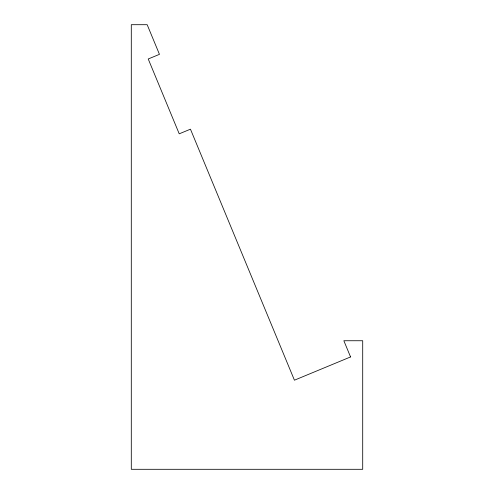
<?xml version="1.0" encoding="UTF-8"?>
<svg xmlns="http://www.w3.org/2000/svg" width="494" height="494" viewBox="0 0 494 494"><rect width="100%" height="100%" fill="white"/><g stroke="black" fill="none" stroke-linecap="round" stroke-linejoin="round"><path stroke-width="0.74" d="M350.555 356.94L294.43 380.195L190.456 129.187L179.223 133.818L148.225 58.977L159.457 54.346L147.175 24.7L131.293 24.7L131.293 469.3L362.707 469.3L362.707 340.743L343.849 340.743L350.555 356.94"/></g></svg>
